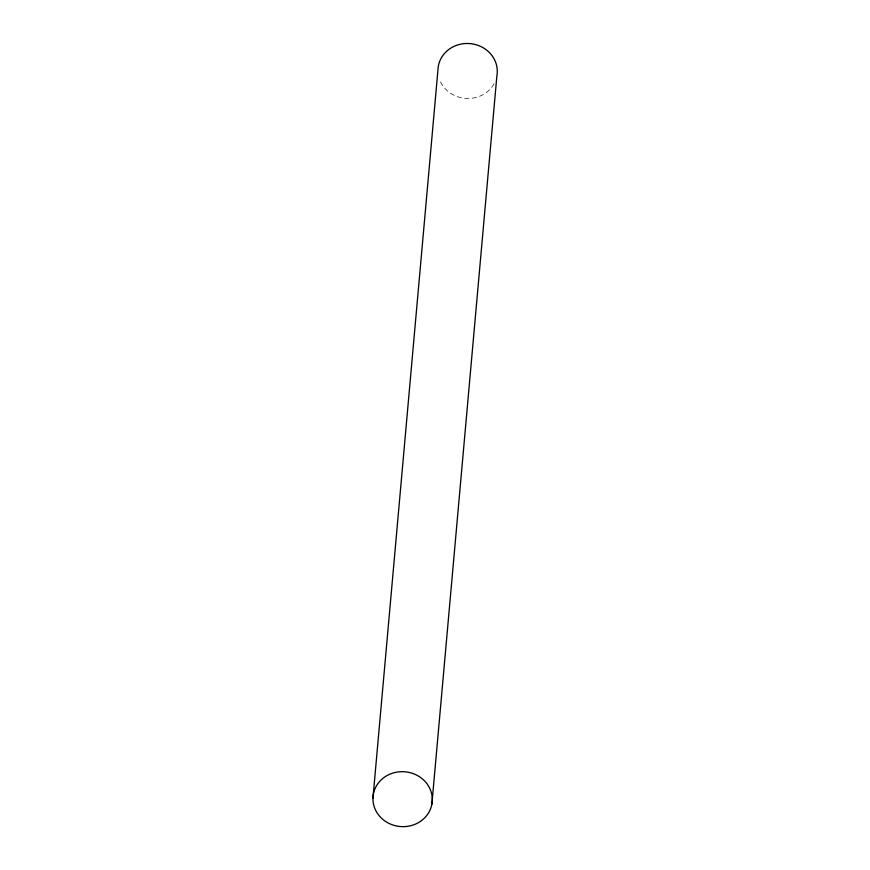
<?xml version="1.0" encoding="UTF-8"?>
<svg xmlns="http://www.w3.org/2000/svg" width="870" height="870" viewBox="0 0 870 870"><rect width="100%" height="100%" fill="white"/><g stroke="black" fill="none" stroke-linecap="round" stroke-linejoin="round"><path stroke-width="0.65" stroke-dasharray="4.35 3.26" d="M494.084 83.748A29.7 27.47 5.1 0 1 465.417 98.364A29.7 27.47 5.1 0 1 439.448 79.29"/><path stroke-width="1.3" d="M372.947 798.225L437.947 70.024A29.7 27.47 5.1 0 1 470.442 43.641A29.7 27.47 5.1 0 1 496.868 75.994L431.879 804.195A29.7 27.47 5.1 0 1 383.648 820.062A29.7 27.47 5.1 0 1 392.348 773.245A29.7 27.47 5.1 0 1 431.879 804.195"/></g></svg>
